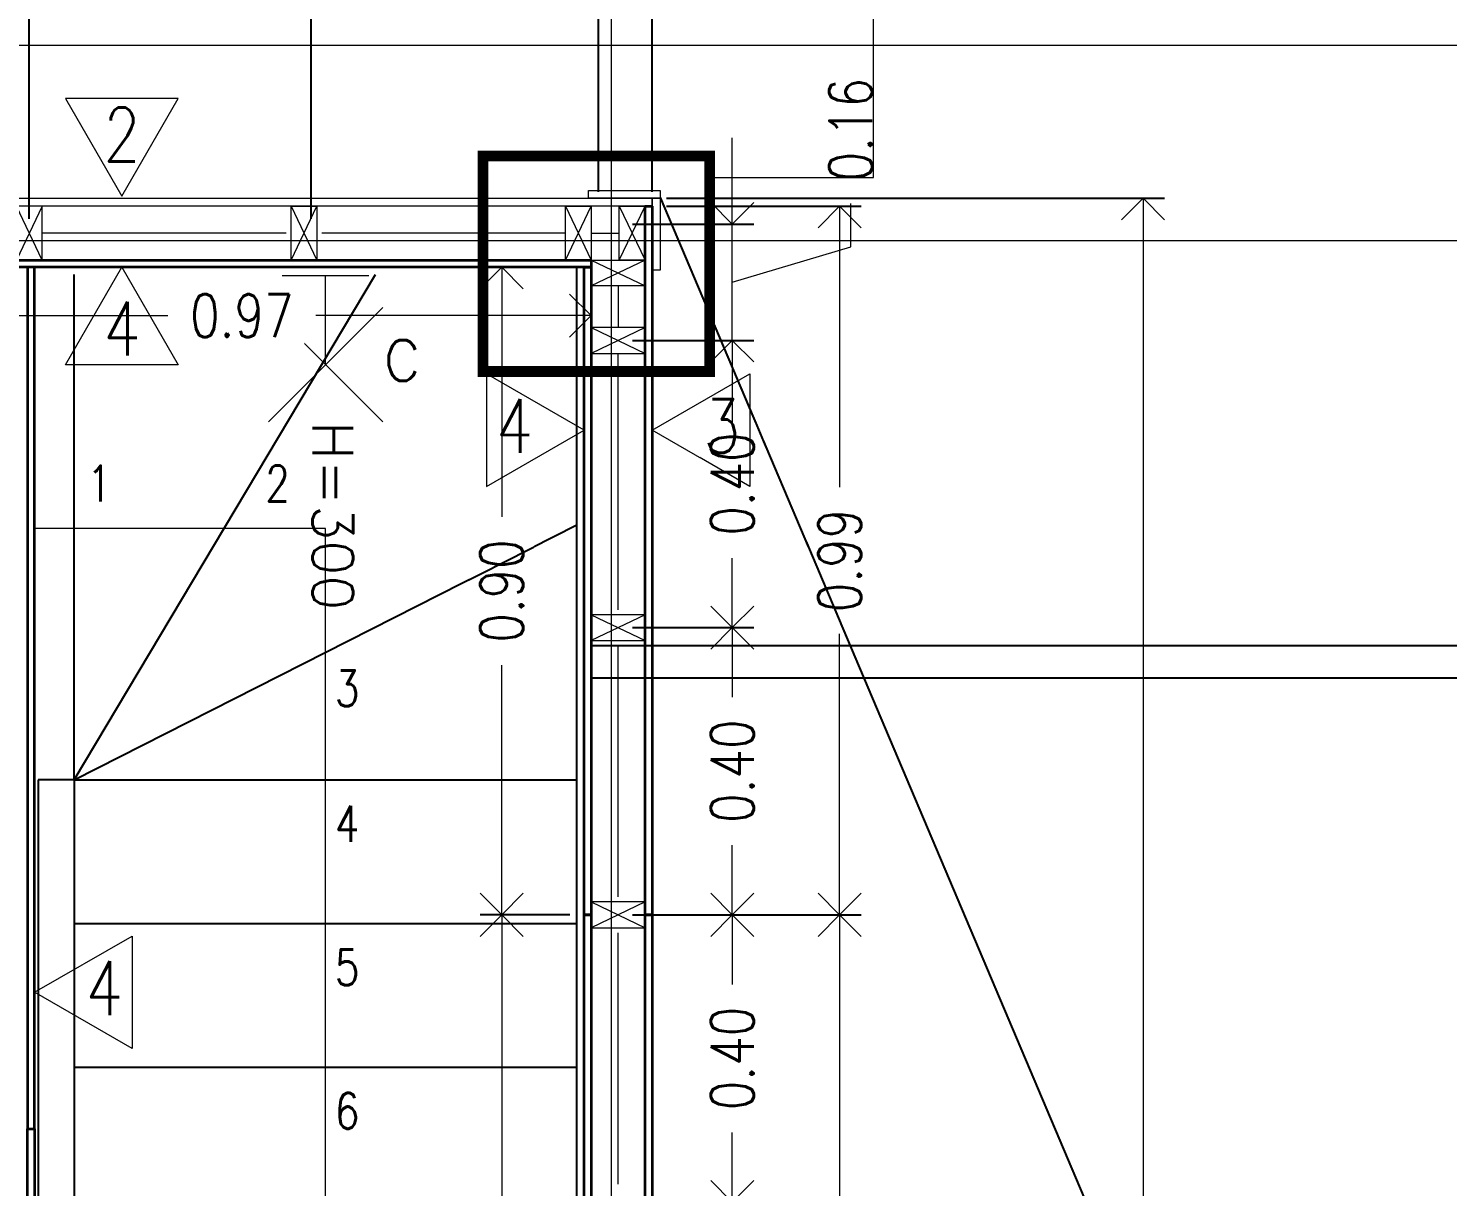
# Model space of a CAD drawing. Header units: inches. Extents: x 10.8 to 60.4, y 12.2 to 79.7.
# Drawn here: x 22.049 to 24.025, y 40.815 to 42.428 of the extents above; entities that cross this region are included whole.
import ezdxf

# ---------------------------------------------------------------- set-up
doc = ezdxf.new("R2010")
doc.units = ezdxf.units.IN
doc.header["$MEASUREMENT"] = 0
doc.layers.get('DEFPOINTS').update_dxf_attribs({"color": 210})
for name, color, linetype, lineweight in [('A-ANNO-DIMS', 3, 'Continuous', 18), ('A-ANNO-SYMB', 3, 'Continuous', 18), ('A-ANNO-TEXT', 3, 'Continuous', 18), ('A-DETL-MBND', 3, 'Continuous', 18), ('A-ELEV-IDEN', 3, 'Continuous', 18), ('A-ELEV-MBE2', 4, 'Continuous', 25), ('A-SECT-MCUT', 7, 'Continuous', 35), ('A-WALL-PATT', 8, 'Continuous', 18), ('A-WALL-STUD', 3, 'Continuous', 18)]:
    doc.layers.add(name, color=color, linetype=linetype, lineweight=lineweight)
doc.styles.add('E-ROMANS', font='romans.shx', dxfattribs={"width": 0.8})
doc.dimstyles.new('E-0050_ARW_12', dxfattribs={"dimscale": 0.001, "dimtxt": 60, "dimasz": 60, "dimexe": 30, "dimexo": 20, "dimgap": 30, "dimtad": 0, "dimzin": 0, "dimdsep": 46, "dimtxsty": 'E-ROMANS', "dimblk": 'OPEN90', "dimcen": 30, "dimclrd": 256, "dimclre": 256, "dimclrt": 256, "dimadec": 0, "dimazin": 0, "dimtfac": 1, "dimtmove": 1, "dimatfit": 3, "dimldrblk": 'OPEN90', "dimfxl": 1, "dimtfill": 1, "dimtolj": 1, "dimtzin": 0, "dimlwd": -1, "dimarcsym": 0})

# ---------------------------------------------------------------- blocks, each defined once
blk = doc.blocks.new('centro')
for points in [[(-0.1061, 0.1061), (0.1061, -0.1061)], [(0.1061, 0.1061), (-0.1061, -0.1061)]]:
    blk.add_lwpolyline(points)
blk = doc.blocks.new('_Open90')
at = {"color": 0, "linetype": 'ByBlock', "lineweight": -2}
for p, q in [((-0.5, 0.5), (0, 0)), ((0, 0), (-1, 0)), ((0, 0), (-0.5, -0.5))]:
    blk.add_line(p, q, dxfattribs=at)
blk = doc.blocks.new('*D644')
at = {"layer": 'A-ANNO-DIMS', "lineweight": -2, "transparency": 16777216}
for p, q in [((22.8904, 41.1934), (23.0592, 41.1934)), ((22.8904, 40.7934), (23.0592, 40.7934))]:
    blk.add_line(p, q, dxfattribs=at)
at = {"layer": 'A-ANNO-DIMS', "transparency": 16777216}
for p, q in [((23.0292, 41.1334), (23.0292, 41.0966)), ((23.0292, 40.8534), (23.0292, 40.8903))]:
    blk.add_line(p, q, dxfattribs=at)
at = {"layer": 'DEFPOINTS', "color": 0, "transparency": 16777216}
for p in [(22.8704, 41.1934), (23.0292, 41.1934), (22.8704, 40.7934)]:
    blk.add_point(p, dxfattribs=at)
at = {"layer": 'A-ANNO-DIMS', "transparency": 16777216, "xscale": 0.06, "yscale": 0.06, "zscale": 0.06}
for p, rotation in [((23.0292, 41.1934), 90), ((23.0292, 40.7934), 270)]:
    blk.add_blockref('_Open90', p, dxfattribs=dict(at, rotation=rotation))
at = {"layer": 'A-ANNO-DIMS', "transparency": 16777216, "insert": (23.0292, 40.9934), "char_height": 0.06, "attachment_point": 5, "rotation": 90, "style": 'E-ROMANS', "bg_fill": 3, "box_fill_scale": 1.25, "bg_fill_color": 256, "bg_fill_true_color": 13158600, "bg_fill_transparency": 0}
blk.add_mtext('\\A1;0.40', dxfattribs=at)
blk = doc.blocks.new('*D645')
at = {"layer": 'A-ANNO-DIMS', "lineweight": -2, "transparency": 16777216}
for p, q in [((22.8904, 41.5934), (23.0592, 41.5934)), ((22.8904, 41.1934), (23.0592, 41.1934))]:
    blk.add_line(p, q, dxfattribs=at)
at = {"layer": 'A-ANNO-DIMS', "transparency": 16777216}
for p, q in [((23.0292, 41.5334), (23.0292, 41.4966)), ((23.0292, 41.2534), (23.0292, 41.2903))]:
    blk.add_line(p, q, dxfattribs=at)
at = {"layer": 'DEFPOINTS', "color": 0, "transparency": 16777216}
for p in [(22.8704, 41.5934), (23.0292, 41.5934), (22.8704, 41.1934)]:
    blk.add_point(p, dxfattribs=at)
at = {"layer": 'A-ANNO-DIMS', "transparency": 16777216, "xscale": 0.06, "yscale": 0.06, "zscale": 0.06}
for p, rotation in [((23.0292, 41.5934), 90), ((23.0292, 41.1934), 270)]:
    blk.add_blockref('_Open90', p, dxfattribs=dict(at, rotation=rotation))
at = {"layer": 'A-ANNO-DIMS', "transparency": 16777216, "insert": (23.0292, 41.3934), "char_height": 0.06, "attachment_point": 5, "rotation": 90, "style": 'E-ROMANS', "bg_fill": 3, "box_fill_scale": 1.25, "bg_fill_color": 256, "bg_fill_true_color": 13158600, "bg_fill_transparency": 0}
blk.add_mtext('\\A1;0.40', dxfattribs=at)
blk = doc.blocks.new('*D646')
at = {"layer": 'A-ANNO-DIMS', "lineweight": -2, "transparency": 16777216}
for p, q in [((22.8904, 41.9934), (23.0592, 41.9934)), ((22.8904, 41.5934), (23.0592, 41.5934))]:
    blk.add_line(p, q, dxfattribs=at)
at = {"layer": 'A-ANNO-DIMS', "transparency": 16777216}
for p, q in [((23.0292, 41.9334), (23.0292, 41.8966)), ((23.0292, 41.6534), (23.0292, 41.6903))]:
    blk.add_line(p, q, dxfattribs=at)
at = {"layer": 'DEFPOINTS', "color": 0, "transparency": 16777216}
for p in [(22.8704, 41.9934), (23.0292, 41.9934), (22.8704, 41.5934)]:
    blk.add_point(p, dxfattribs=at)
at = {"layer": 'A-ANNO-DIMS', "transparency": 16777216, "xscale": 0.06, "yscale": 0.06, "zscale": 0.06}
for p, rotation in [((23.0292, 41.9934), 90), ((23.0292, 41.5934), 270)]:
    blk.add_blockref('_Open90', p, dxfattribs=dict(at, rotation=rotation))
at = {"layer": 'A-ANNO-DIMS', "transparency": 16777216, "insert": (23.0292, 41.7934), "char_height": 0.06, "attachment_point": 5, "rotation": 90, "style": 'E-ROMANS', "bg_fill": 3, "box_fill_scale": 1.25, "bg_fill_color": 256, "bg_fill_true_color": 13158600, "bg_fill_transparency": 0}
blk.add_mtext('\\A1;0.40', dxfattribs=at)
blk = doc.blocks.new('*D647')
at = {"layer": 'A-ANNO-DIMS', "transparency": 16777216}
for p, q in [((23.0292, 42.2154), (23.0292, 42.2754)), ((23.1942, 42.1239), (23.1942, 42.1839)), ((23.0292, 41.9934), (23.0292, 42.1554)), ((23.0292, 41.9934), (23.0292, 42.1554)), ((23.0292, 42.0744), (23.1942, 42.1239)), ((23.0292, 41.9334), (23.0292, 41.8734))]:
    blk.add_line(p, q, dxfattribs=at)
at = {"layer": 'A-ANNO-DIMS', "lineweight": -2, "transparency": 16777216}
for p, q in [((22.8904, 42.1554), (23.0592, 42.1554)), ((22.8904, 41.9934), (23.0592, 41.9934))]:
    blk.add_line(p, q, dxfattribs=at)
at = {"layer": 'DEFPOINTS', "color": 0, "transparency": 16777216}
for p in [(22.8704, 42.1554), (23.0292, 42.1554), (22.8704, 41.9934)]:
    blk.add_point(p, dxfattribs=at)
at = {"layer": 'A-ANNO-DIMS', "transparency": 16777216, "xscale": 0.06, "yscale": 0.06, "zscale": 0.06}
for p, rotation in [((23.0292, 42.1554), 270), ((23.0292, 41.9934), 90)]:
    blk.add_blockref('_Open90', p, dxfattribs=dict(at, rotation=rotation))
at = {"layer": 'A-ANNO-DIMS', "transparency": 16777216, "insert": (23.1942, 42.287), "char_height": 0.06, "attachment_point": 5, "rotation": 90, "style": 'E-ROMANS', "bg_fill": 3, "box_fill_scale": 1.25, "bg_fill_color": 256, "bg_fill_true_color": 13158600, "bg_fill_transparency": 0}
blk.add_mtext('\\A1;0.16', dxfattribs=at)
blk = doc.blocks.new('*D968')
at = {"layer": 'A-ANNO-DIMS', "lineweight": -2, "transparency": 16777216}
for p, q in [((22.9379, 41.1934), (23.2087, 41.1934)), ((22.9379, 39.9934), (23.2087, 39.9934))]:
    blk.add_line(p, q, dxfattribs=at)
at = {"layer": 'A-ANNO-DIMS', "transparency": 16777216}
for p, q in [((23.1787, 41.1334), (23.1787, 40.6931)), ((23.1787, 40.0534), (23.1787, 40.4937))]:
    blk.add_line(p, q, dxfattribs=at)
at = {"layer": 'DEFPOINTS', "color": 0, "transparency": 16777216}
for p in [(22.9179, 41.1934), (23.1787, 41.1934), (22.9179, 39.9934)]:
    blk.add_point(p, dxfattribs=at)
at = {"layer": 'A-ANNO-DIMS', "transparency": 16777216, "xscale": 0.06, "yscale": 0.06, "zscale": 0.06}
for p, rotation in [((23.1787, 41.1934), 90), ((23.1787, 39.9934), 270)]:
    blk.add_blockref('_Open90', p, dxfattribs=dict(at, rotation=rotation))
at = {"layer": 'A-ANNO-DIMS', "transparency": 16777216, "insert": (23.1787, 40.5934), "char_height": 0.06, "attachment_point": 5, "rotation": 90, "style": 'E-ROMANS', "bg_fill": 3, "box_fill_scale": 1.25, "bg_fill_color": 256, "bg_fill_true_color": 13158600, "bg_fill_transparency": 0}
blk.add_mtext('\\A1;1.20', dxfattribs=at)
blk = doc.blocks.new('*D969')
at = {"layer": 'A-ANNO-DIMS', "lineweight": -2, "transparency": 16777216}
for p, q in [((22.9379, 42.1804), (23.2087, 42.1804)), ((22.9379, 41.1934), (23.2087, 41.1934))]:
    blk.add_line(p, q, dxfattribs=at)
at = {"layer": 'A-ANNO-DIMS', "transparency": 16777216}
for p, q in [((23.1787, 42.1204), (23.1787, 41.7889)), ((23.1787, 41.2534), (23.1787, 41.5849))]:
    blk.add_line(p, q, dxfattribs=at)
at = {"layer": 'DEFPOINTS', "color": 0, "transparency": 16777216}
for p in [(22.9179, 42.1804), (23.1787, 42.1804), (22.9179, 41.1934)]:
    blk.add_point(p, dxfattribs=at)
at = {"layer": 'A-ANNO-DIMS', "transparency": 16777216, "xscale": 0.06, "yscale": 0.06, "zscale": 0.06}
for p, rotation in [((23.1787, 42.1804), 90), ((23.1787, 41.1934), 270)]:
    blk.add_blockref('_Open90', p, dxfattribs=dict(at, rotation=rotation))
at = {"layer": 'A-ANNO-DIMS', "transparency": 16777216, "insert": (23.1787, 41.6869), "char_height": 0.06, "attachment_point": 5, "rotation": 90, "style": 'E-ROMANS', "bg_fill": 3, "box_fill_scale": 1.25, "bg_fill_color": 256, "bg_fill_true_color": 13158600, "bg_fill_transparency": 0}
blk.add_mtext('\\A1;0.99', dxfattribs=at)
blk = doc.blocks.new('*D982')
at = {"layer": 'A-ANNO-DIMS', "lineweight": -2, "transparency": 16777216}
for p, q in [((22.8029, 41.1934), (22.6782, 41.1934)), ((22.8029, 39.9934), (22.6782, 39.9934))]:
    blk.add_line(p, q, dxfattribs=at)
at = {"layer": 'A-ANNO-DIMS', "transparency": 16777216}
for p, q in [((22.7082, 41.1334), (22.7082, 40.6931)), ((22.7082, 40.0534), (22.7082, 40.4937))]:
    blk.add_line(p, q, dxfattribs=at)
at = {"layer": 'DEFPOINTS', "color": 0, "transparency": 16777216}
for p in [(22.7082, 41.1934), (22.8229, 41.1934), (22.8229, 39.9934)]:
    blk.add_point(p, dxfattribs=at)
at = {"layer": 'A-ANNO-DIMS', "transparency": 16777216, "xscale": 0.06, "yscale": 0.06, "zscale": 0.06}
for p, rotation in [((22.7082, 41.1934), 90), ((22.7082, 39.9934), 270)]:
    blk.add_blockref('_Open90', p, dxfattribs=dict(at, rotation=rotation))
at = {"layer": 'A-ANNO-DIMS', "transparency": 16777216, "insert": (22.7082, 40.5934), "char_height": 0.06, "attachment_point": 5, "rotation": 90, "style": 'E-ROMANS', "bg_fill": 3, "box_fill_scale": 1.25, "bg_fill_color": 256, "bg_fill_true_color": 13158600, "bg_fill_transparency": 0}
blk.add_mtext('\\A1;1.20', dxfattribs=at)
blk = doc.blocks.new('*D983')
at = {"layer": 'A-ANNO-DIMS', "lineweight": -2, "transparency": 16777216}
for p, q in [((22.8029, 42.0954), (22.6782, 42.0954)), ((22.8029, 41.1934), (22.6782, 41.1934))]:
    blk.add_line(p, q, dxfattribs=at)
at = {"layer": 'A-ANNO-DIMS', "transparency": 16777216}
for p, q in [((22.7082, 42.0354), (22.7082, 41.7475)), ((22.7082, 41.2534), (22.7082, 41.5413))]:
    blk.add_line(p, q, dxfattribs=at)
at = {"layer": 'DEFPOINTS', "color": 0, "transparency": 16777216}
for p in [(22.7082, 42.0954), (22.8229, 42.0954), (22.8229, 41.1934)]:
    blk.add_point(p, dxfattribs=at)
at = {"layer": 'A-ANNO-DIMS', "transparency": 16777216, "xscale": 0.06, "yscale": 0.06, "zscale": 0.06}
for p, rotation in [((22.7082, 42.0954), 90), ((22.7082, 41.1934), 270)]:
    blk.add_blockref('_Open90', p, dxfattribs=dict(at, rotation=rotation))
at = {"layer": 'A-ANNO-DIMS', "transparency": 16777216, "insert": (22.7082, 41.6444), "char_height": 0.06, "attachment_point": 5, "rotation": 90, "style": 'E-ROMANS', "bg_fill": 3, "box_fill_scale": 1.25, "bg_fill_color": 256, "bg_fill_true_color": 13158600, "bg_fill_transparency": 0}
blk.add_mtext('\\A1;0.90', dxfattribs=at)
blk = doc.blocks.new('*D668')
at = {"layer": 'A-ANNO-DIMS', "lineweight": -2, "transparency": 16777216}
for p, q in [((21.8599, 42.0633), (21.8599, 41.998)), ((22.8328, 42.0633), (22.8328, 41.998))]:
    blk.add_line(p, q, dxfattribs=at)
at = {"layer": 'A-ANNO-DIMS', "transparency": 16777216}
for p, q in [((21.9199, 42.028), (22.2432, 42.028)), ((22.7728, 42.028), (22.4495, 42.028))]:
    blk.add_line(p, q, dxfattribs=at)
at = {"layer": 'DEFPOINTS', "color": 0, "transparency": 16777216}
for p in [(21.8599, 42.0833), (22.8328, 42.0833), (22.8328, 42.028)]:
    blk.add_point(p, dxfattribs=at)
at = {"layer": 'A-ANNO-DIMS', "transparency": 16777216, "xscale": 0.06, "yscale": 0.06, "zscale": 0.06, "rotation": 180}
blk.add_blockref('_Open90', (21.8599, 42.028), dxfattribs=at)
at = {"layer": 'A-ANNO-DIMS', "transparency": 16777216, "xscale": 0.06, "yscale": 0.06, "zscale": 0.06}
blk.add_blockref('_Open90', (22.8328, 42.028), dxfattribs=at)
at = {"layer": 'A-ANNO-DIMS', "transparency": 16777216, "insert": (22.3464, 42.028), "char_height": 0.06, "attachment_point": 5, "style": 'E-ROMANS', "bg_fill": 3, "box_fill_scale": 1.25, "bg_fill_color": 256, "bg_fill_true_color": 13158600, "bg_fill_transparency": 0}
blk.add_mtext('\\A1;0.97', dxfattribs=at)
blk = doc.blocks.new('*D669')
at = {"layer": 'A-ANNO-DIMS', "lineweight": -2, "transparency": 16777216}
for p, q in [((21.8599, 42.2014), (21.8599, 43.0798)), ((22.9179, 42.2014), (22.9179, 43.0798))]:
    blk.add_line(p, q, dxfattribs=at)
at = {"layer": 'A-ANNO-DIMS', "transparency": 16777216}
for p, q in [((21.9199, 43.0498), (22.2892, 43.0498)), ((22.8579, 43.0498), (22.4886, 43.0498))]:
    blk.add_line(p, q, dxfattribs=at)
at = {"layer": 'DEFPOINTS', "color": 0, "transparency": 16777216}
for p in [(22.9179, 43.0498), (21.8599, 42.1814), (22.9179, 42.1814)]:
    blk.add_point(p, dxfattribs=at)
at = {"layer": 'A-ANNO-DIMS', "transparency": 16777216, "xscale": 0.06, "yscale": 0.06, "zscale": 0.06, "rotation": 180}
blk.add_blockref('_Open90', (21.8599, 43.0498), dxfattribs=at)
at = {"layer": 'A-ANNO-DIMS', "transparency": 16777216, "xscale": 0.06, "yscale": 0.06, "zscale": 0.06}
blk.add_blockref('_Open90', (22.9179, 43.0498), dxfattribs=at)
at = {"layer": 'A-ANNO-DIMS', "transparency": 16777216, "insert": (22.3889, 43.0498), "char_height": 0.06, "attachment_point": 5, "style": 'E-ROMANS', "bg_fill": 3, "box_fill_scale": 1.25, "bg_fill_color": 256, "bg_fill_true_color": 13158600, "bg_fill_transparency": 0}
blk.add_mtext('\\A1;1.06', dxfattribs=at)
blk = doc.blocks.new('*D1002')
at = {"layer": 'A-ANNO-DIMS', "lineweight": -2, "transparency": 16777216}
for p, q in [((22.9379, 42.1914), (23.6312, 42.1914)), ((22.9379, 35.1724), (23.6312, 35.1724))]:
    blk.add_line(p, q, dxfattribs=at)
at = {"layer": 'A-ANNO-DIMS', "transparency": 16777216}
for p, q in [((23.6012, 42.1314), (23.6012, 38.785)), ((23.6012, 35.2324), (23.6012, 38.5788))]:
    blk.add_line(p, q, dxfattribs=at)
at = {"layer": 'DEFPOINTS', "color": 0, "transparency": 16777216}
for p in [(22.9179, 42.1914), (22.9179, 35.1724), (23.6012, 35.1724)]:
    blk.add_point(p, dxfattribs=at)
at = {"layer": 'A-ANNO-DIMS', "transparency": 16777216, "xscale": 0.06, "yscale": 0.06, "zscale": 0.06}
for p, rotation in [((23.6012, 42.1914), 90), ((23.6012, 35.1724), 270)]:
    blk.add_blockref('_Open90', p, dxfattribs=dict(at, rotation=rotation))
at = {"layer": 'A-ANNO-DIMS', "transparency": 16777216, "insert": (23.6012, 38.6819), "char_height": 0.06, "attachment_point": 5, "rotation": 90, "style": 'E-ROMANS', "bg_fill": 3, "box_fill_scale": 1.25, "bg_fill_color": 256, "bg_fill_true_color": 13158600, "bg_fill_transparency": 0}
blk.add_mtext('\\A1;7.02', dxfattribs=at)
blk = doc.blocks.new('*D799')
at = {"layer": 'A-ANNO-DIMS', "transparency": 16777216}
for p, q in [((21.9552, 42.9142), (21.9867, 43.0192)), ((21.9867, 43.0192), (22.0467, 43.0192)), ((21.9199, 42.9142), (21.9904, 42.9142))]:
    blk.add_line(p, q, dxfattribs=at)
at = {"layer": 'A-ANNO-DIMS', "lineweight": -2, "transparency": 16777216}
for p, q in [((21.8599, 42.2004), (21.8599, 42.9442)), ((22.0504, 42.1629), (22.0504, 42.9442))]:
    blk.add_line(p, q, dxfattribs=at)
at = {"layer": 'DEFPOINTS', "color": 0, "transparency": 16777216}
for p in [(22.0504, 42.9142), (21.8599, 42.1804), (22.0504, 42.1429)]:
    blk.add_point(p, dxfattribs=at)
at = {"layer": 'A-ANNO-DIMS', "transparency": 16777216, "xscale": 0.06, "yscale": 0.06, "zscale": 0.06, "rotation": 180}
blk.add_blockref('_Open90', (21.8599, 42.9142), dxfattribs=at)
at = {"layer": 'A-ANNO-DIMS', "transparency": 16777216, "xscale": 0.06, "yscale": 0.06, "zscale": 0.06}
blk.add_blockref('_Open90', (22.0504, 42.9142), dxfattribs=at)
at = {"layer": 'A-ANNO-DIMS', "transparency": 16777216, "insert": (22.1487, 43.0192), "char_height": 0.06, "attachment_point": 5, "style": 'E-ROMANS', "bg_fill": 3, "box_fill_scale": 1.25, "bg_fill_color": 256, "bg_fill_true_color": 13158600, "bg_fill_transparency": 0}
blk.add_mtext('\\A1;0.19', dxfattribs=at)
blk = doc.blocks.new('*D800')
at = {"layer": 'A-ANNO-DIMS', "lineweight": -2, "transparency": 16777216}
for p, q in [((22.0504, 42.1629), (22.0504, 42.9442)), ((22.4429, 42.1629), (22.4429, 42.9442))]:
    blk.add_line(p, q, dxfattribs=at)
at = {"layer": 'A-ANNO-DIMS', "transparency": 16777216}
for p, q in [((22.1104, 42.9142), (22.1446, 42.9142)), ((22.3829, 42.9142), (22.3486, 42.9142))]:
    blk.add_line(p, q, dxfattribs=at)
at = {"layer": 'DEFPOINTS', "color": 0, "transparency": 16777216}
for p in [(22.4429, 42.9142), (22.0504, 42.1429), (22.4429, 42.1429)]:
    blk.add_point(p, dxfattribs=at)
at = {"layer": 'A-ANNO-DIMS', "transparency": 16777216, "xscale": 0.06, "yscale": 0.06, "zscale": 0.06, "rotation": 180}
blk.add_blockref('_Open90', (22.0504, 42.9142), dxfattribs=at)
at = {"layer": 'A-ANNO-DIMS', "transparency": 16777216, "xscale": 0.06, "yscale": 0.06, "zscale": 0.06}
blk.add_blockref('_Open90', (22.4429, 42.9142), dxfattribs=at)
at = {"layer": 'A-ANNO-DIMS', "transparency": 16777216, "insert": (22.2466, 42.9142), "char_height": 0.06, "attachment_point": 5, "style": 'E-ROMANS', "bg_fill": 3, "box_fill_scale": 1.25, "bg_fill_color": 256, "bg_fill_true_color": 13158600, "bg_fill_transparency": 0}
blk.add_mtext('\\A1;0.39', dxfattribs=at)
blk = doc.blocks.new('*D801')
at = {"layer": 'A-ANNO-DIMS', "lineweight": -2, "transparency": 16777216}
for p, q in [((22.4429, 42.1629), (22.4429, 42.9442)), ((22.8429, 42.2004), (22.8429, 42.9442))]:
    blk.add_line(p, q, dxfattribs=at)
at = {"layer": 'A-ANNO-DIMS', "transparency": 16777216}
for p, q in [((22.5029, 42.9142), (22.5398, 42.9142)), ((22.7829, 42.9142), (22.746, 42.9142))]:
    blk.add_line(p, q, dxfattribs=at)
at = {"layer": 'DEFPOINTS', "color": 0, "transparency": 16777216}
for p in [(22.8429, 42.9142), (22.8429, 42.1804), (22.4429, 42.1429)]:
    blk.add_point(p, dxfattribs=at)
at = {"layer": 'A-ANNO-DIMS', "transparency": 16777216, "xscale": 0.06, "yscale": 0.06, "zscale": 0.06, "rotation": 180}
blk.add_blockref('_Open90', (22.4429, 42.9142), dxfattribs=at)
at = {"layer": 'A-ANNO-DIMS', "transparency": 16777216, "xscale": 0.06, "yscale": 0.06, "zscale": 0.06}
blk.add_blockref('_Open90', (22.8429, 42.9142), dxfattribs=at)
at = {"layer": 'A-ANNO-DIMS', "transparency": 16777216, "insert": (22.6429, 42.9142), "char_height": 0.06, "attachment_point": 5, "style": 'E-ROMANS', "bg_fill": 3, "box_fill_scale": 1.25, "bg_fill_color": 256, "bg_fill_true_color": 13158600, "bg_fill_transparency": 0}
blk.add_mtext('\\A1;0.40', dxfattribs=at)
blk = doc.blocks.new('*D891')
at = {"layer": 'A-ANNO-DIMS', "transparency": 16777216}
for p, q in [((23.0292, 42.2154), (23.0292, 42.2754)), ((23.1942, 42.1239), (23.1942, 42.1839)), ((23.0292, 41.9934), (23.0292, 42.1554)), ((23.0292, 41.9934), (23.0292, 42.1554)), ((23.0292, 42.0744), (23.1942, 42.1239)), ((23.0292, 41.9334), (23.0292, 41.8734))]:
    blk.add_line(p, q, dxfattribs=at)
at = {"layer": 'A-ANNO-DIMS', "lineweight": -2, "transparency": 16777216}
for p, q in [((22.8904, 42.1554), (23.0592, 42.1554)), ((22.8904, 41.9934), (23.0592, 41.9934))]:
    blk.add_line(p, q, dxfattribs=at)
at = {"layer": 'DEFPOINTS', "color": 0, "transparency": 16777216}
for p in [(22.8704, 42.1554), (23.0292, 42.1554), (22.8704, 41.9934)]:
    blk.add_point(p, dxfattribs=at)
at = {"layer": 'A-ANNO-DIMS', "transparency": 16777216, "xscale": 0.06, "yscale": 0.06, "zscale": 0.06}
for p, rotation in [((23.0292, 42.1554), 270), ((23.0292, 41.9934), 90)]:
    blk.add_blockref('_Open90', p, dxfattribs=dict(at, rotation=rotation))
at = {"layer": 'A-ANNO-DIMS', "transparency": 16777216, "insert": (23.1942, 42.287), "char_height": 0.06, "attachment_point": 5, "rotation": 90, "style": 'E-ROMANS', "bg_fill": 3, "box_fill_scale": 1.25, "bg_fill_color": 256, "bg_fill_true_color": 13158600, "bg_fill_transparency": 0}
blk.add_mtext('\\A1;0.16', dxfattribs=at)
blk = doc.blocks.new('*D1076')
at = {"layer": 'A-ANNO-DIMS', "lineweight": -2, "transparency": 16777216}
for p, q in [((22.9179, 42.2004), (22.9179, 43.0798)), ((25.8959, 42.4244), (25.8959, 43.0798))]:
    blk.add_line(p, q, dxfattribs=at)
at = {"layer": 'A-ANNO-DIMS', "transparency": 16777216}
for p, q in [((22.9779, 43.0498), (24.3038, 43.0498)), ((25.8359, 43.0498), (24.51, 43.0498))]:
    blk.add_line(p, q, dxfattribs=at)
at = {"layer": 'DEFPOINTS', "color": 0, "transparency": 16777216}
for p in [(25.8959, 43.0498), (25.8959, 42.4044), (22.9179, 42.1804)]:
    blk.add_point(p, dxfattribs=at)
at = {"layer": 'A-ANNO-DIMS', "transparency": 16777216, "xscale": 0.06, "yscale": 0.06, "zscale": 0.06, "rotation": 180}
blk.add_blockref('_Open90', (22.9179, 43.0498), dxfattribs=at)
at = {"layer": 'A-ANNO-DIMS', "transparency": 16777216, "xscale": 0.06, "yscale": 0.06, "zscale": 0.06}
blk.add_blockref('_Open90', (25.8959, 43.0498), dxfattribs=at)
at = {"layer": 'A-ANNO-DIMS', "transparency": 16777216, "insert": (24.4069, 43.0498), "char_height": 0.06, "attachment_point": 5, "style": 'E-ROMANS', "bg_fill": 3, "box_fill_scale": 1.25, "bg_fill_color": 256, "bg_fill_true_color": 13158600, "bg_fill_transparency": 0}
blk.add_mtext('\\A1;2.98', dxfattribs=at)

msp = doc.modelspace()

# ---------------------------------------------------------------- linework, layer by layer
at = {"layer": 'A-ANNO-SYMB'}
for p, q in [((34.2889, 42.1319), (11.4546, 42.1319)), ((22.5233, 42.0834), (22.4025, 42.0834)), ((22.4629, 41.9597), (22.4629, 42.0834))]:
    msp.add_line(p, q, dxfattribs=at)
at = {"layer": 'A-ANNO-TEXT'}
msp.add_lwpolyline([(22.0579, 41.0855), (22.1938, 41.1639), (22.1938, 41.0071)], close=True, dxfattribs=at)
at = {"layer": 'A-DETL-MBND'}
for points in [[(22.9179, 42.1914), (22.9179, 42.1804), (21.8599, 42.1804), (21.8599, 42.1914)], [(22.9289, 42.2024), (22.9289, 42.1914), (22.8289, 42.1914), (22.8289, 42.2024)], [(22.9289, 42.0914), (22.9179, 42.0914), (22.9179, 42.1914), (22.9289, 42.1914)]]:
    msp.add_lwpolyline(points, close=True, dxfattribs=at)
at = {"layer": 'A-ELEV-IDEN'}
msp.add_line((22.4629, 41.7314), (22.0579, 41.7314), dxfattribs=at)
msp.add_lwpolyline([(22.4629, 39.5814), (22.4629, 41.7314)], dxfattribs=at)
at = {"layer": 'A-ELEV-MBE2', "ltscale": 7}
msp.add_line((22.9289, 42.1924), (25.8959, 35.1934), dxfattribs=at)
at = {"layer": 'A-ELEV-MBE2'}
for p, q in [((22.0629, 41.3814), (22.0629, 40.7814)), ((22.1129, 41.3814), (22.1129, 40.7814))]:
    msp.add_line(p, q, dxfattribs=at)
msp.add_lwpolyline([(22.1129, 41.3814), (22.0629, 41.3814)], dxfattribs=at)
at = {"layer": 'A-SECT-MCUT'}
for points in [[(22.9179, 42.1804), (22.9179, 41.1934), (22.9079, 41.1934), (22.9079, 42.1804)], [(21.8599, 42.1054), (22.8329, 42.1054), (22.8329, 42.0954), (21.8599, 42.0954)], [(22.8329, 42.0954), (22.8329, 41.1934), (22.8229, 41.1934), (22.8229, 42.0954)], [(22.8329, 41.1934), (22.8329, 39.9934), (22.8229, 39.9934), (22.8229, 41.1934)], [(22.9179, 41.1934), (22.9179, 39.9934), (22.9079, 39.9934), (22.9079, 41.1934)], [(22.0479, 40.8954), (22.0579, 40.8954), (22.0579, 39.4954), (22.0479, 39.4954)]]:
    msp.add_lwpolyline(points, close=True, dxfattribs=at)

# ---------------------------------------------------------------- block references
at = {"layer": 'A-ANNO-SYMB', "xscale": 0.75, "yscale": 0.75, "zscale": 0.75}
msp.add_blockref('centro', (22.4629, 41.9597), dxfattribs=at)

# ---------------------------------------------------------------- texts
at = {"layer": 'A-ANNO-SYMB', "style": 'E-ROMANS'}
msp.add_text('C', height=0.0569, dxfattribs=at).set_placement((22.5439, 41.9371))
msp.add_text('H=300', height=0.05689, rotation=270, dxfattribs=at).set_placement((22.4447, 41.8808))
at = {"layer": 'A-ANNO-TEXT', "attachment_point": 5, "style": 'E-ROMANS'}
for s, insert, char_height, rotation in [('\\pi-0.3,l0.3,t0.3;1', (22.1479, 41.7942), 0.05, 0.0005), ('\\pi-0.3,l0.3,t0.3;2', (22.3961, 41.7942), 0.05, 0.0005), ('\\pi-0.3,l0.3,t0.3;3', (22.493, 41.5089), 0.05, 0.0005), ('\\pi-0.3,l0.3,t0.3;4', (22.493, 41.3203), 0.05, 0.0005), ('\\pi-0.3,l0.3,t0.3;5', (22.493, 41.1203), 0.05, 0.0005), ('\\pi-0.45,l0.45,t0.45;4', (22.1548, 41.0912), 0.075, 359.9995), ('\\pi-0.3,l0.3,t0.3;6', (22.493, 40.9203), 0.05, 0.0005)]:
    msp.add_mtext(s, dxfattribs=dict(at, insert=insert, char_height=char_height, rotation=rotation))

# ---------------------------------------------------------------- next in the draw order: dimensions: what is measured, and where the dimension line sits
at = {"layer": 'A-ANNO-DIMS'}
for base, p1, p2, picture, middle in [((22.7082, 41.1934), (22.8229, 39.9934), (22.8229, 41.1934), '*D982', (22.7082, 40.5934)), ((23.0292, 41.1934), (22.8704, 40.7934), (22.8704, 41.1934), '*D644', (23.0292, 40.9934))]:
    dim = msp.add_linear_dim(base=base, p1=p1, p2=p2, angle=90, dimstyle='E-0050_ARW_12', dxfattribs=at)
    dim.commit()
    dim.dimension.update_dxf_attribs({"geometry": picture, "text_midpoint": middle})

# ---------------------------------------------------------------- next in the draw order: linework, layer by layer
at = {"layer": 'A-ELEV-MBE2'}
for points in [[(22.1129, 41.1814), (22.8129, 41.1814)], [(22.1129, 40.9814), (22.8129, 40.9814)]]:
    msp.add_lwpolyline(points, dxfattribs=at)
at = {"layer": 'A-WALL-PATT', "ltscale": 0.1}
msp.add_line((22.8704, 40.8183), (22.8704, 41.1683), dxfattribs=at)

# ---------------------------------------------------------------- next in the draw order: dimensions: what is measured, and where the dimension line sits
at = {"layer": 'A-ANNO-DIMS'}
for base, p1, p2, picture, middle in [((22.7082, 42.0954), (22.8229, 41.1934), (22.8229, 42.0954), '*D983', (22.7082, 41.6444)), ((23.0292, 41.5934), (22.8704, 41.1934), (22.8704, 41.5934), '*D645', (23.0292, 41.3934))]:
    dim = msp.add_linear_dim(base=base, p1=p1, p2=p2, angle=90, dimstyle='E-0050_ARW_12', dxfattribs=at)
    dim.commit()
    dim.dimension.update_dxf_attribs({"geometry": picture, "text_midpoint": middle})

# ---------------------------------------------------------------- next in the draw order: linework, layer by layer
at = {"layer": 'A-ANNO-TEXT'}
msp.add_lwpolyline([(22.8229, 41.8685), (22.687, 41.9469), (22.687, 41.7901)], close=True, dxfattribs=at)
at = {"layer": 'A-ELEV-MBE2'}
for points in [[(22.1129, 41.3814), (22.8129, 41.7366)], [(22.1129, 41.3814), (22.8129, 41.3814)]]:
    msp.add_lwpolyline(points, dxfattribs=at)
at = {"layer": 'A-WALL-PATT', "ltscale": 0.1}
msp.add_line((22.8704, 41.2183), (22.8704, 41.5683), dxfattribs=at)
at = {"layer": 'A-WALL-STUD'}
for p, q in [((22.9079, 41.2114), (22.8329, 41.1754)), ((22.8329, 41.2114), (22.9079, 41.1754))]:
    msp.add_line(p, q, dxfattribs=at)
msp.add_lwpolyline([(22.9079, 41.2114), (22.8329, 41.2114), (22.8329, 41.1754), (22.9079, 41.1754)], close=True, dxfattribs=at)

# ---------------------------------------------------------------- next in the draw order: texts
at = {"layer": 'A-ANNO-TEXT', "insert": (22.726, 41.8742), "char_height": 0.075, "attachment_point": 5, "rotation": 0.0005, "style": 'E-ROMANS'}
msp.add_mtext('\\pi-0.45,l0.45,t0.45;4', dxfattribs=at)

# ---------------------------------------------------------------- next in the draw order: dimensions: what is measured, and where the dimension line sits
at = {"layer": 'A-ANNO-DIMS'}
dim = msp.add_linear_dim(base=(22.8328, 42.028), p1=(21.8599, 42.0833), p2=(22.8328, 42.0833), dimstyle='E-0050_ARW_12', dxfattribs=at)
dim.commit()
dim.dimension.update_dxf_attribs({"geometry": '*D668', "text_midpoint": (22.3464, 42.028)})
for base, p1, p2, picture, middle in [((23.0292, 41.9934), (22.8704, 41.5934), (22.8704, 41.9934), '*D646', (23.0292, 41.7934)), ((23.1787, 41.1934), (22.9179, 39.9934), (22.9179, 41.1934), '*D968', (23.1787, 40.5934))]:
    dim = msp.add_linear_dim(base=base, p1=p1, p2=p2, angle=90, dimstyle='E-0050_ARW_12', dxfattribs=at)
    dim.commit()
    dim.dimension.update_dxf_attribs({"geometry": picture, "text_midpoint": middle})

# ---------------------------------------------------------------- next in the draw order: linework, layer by layer
at = {"layer": 'A-ANNO-TEXT'}
msp.add_lwpolyline([(22.1794, 42.0954), (22.2579, 41.9595), (22.101, 41.9595)], close=True, dxfattribs=at)
at = {"layer": 'A-ELEV-MBE2'}
for points in [[(22.8229, 39.7814), (22.8129, 39.7814), (22.8129, 42.0954)], [(22.1129, 41.3814), (22.1129, 42.0854)], [(22.1129, 41.3814), (22.5323, 42.0854)]]:
    msp.add_lwpolyline(points, dxfattribs=at)
at = {"layer": 'A-SECT-MCUT'}
msp.add_lwpolyline([(22.0479, 40.8954), (22.0579, 40.8954), (22.0579, 42.0954), (22.0479, 42.0954)], close=True, dxfattribs=at)
at = {"layer": 'A-WALL-STUD'}
for p, q in [((22.9079, 41.6114), (22.8329, 41.5754)), ((22.8329, 41.6114), (22.9079, 41.5754)), ((22.9079, 41.6114), (22.8329, 41.5754)), ((22.8329, 41.6114), (22.9079, 41.5754))]:
    msp.add_line(p, q, dxfattribs=at)
msp.add_lwpolyline([(22.9079, 41.6114), (22.8329, 41.6114), (22.8329, 41.5754), (22.9079, 41.5754)], close=True, dxfattribs=at)
msp.add_lwpolyline([(22.9079, 41.6114), (22.8329, 41.6114), (22.8329, 41.5754), (22.9079, 41.5754)], close=True, dxfattribs=at)

# ---------------------------------------------------------------- next in the draw order: texts
at = {"layer": 'A-ANNO-TEXT', "insert": (22.1794, 42.0097), "char_height": 0.075, "attachment_point": 5, "rotation": 359.9995, "style": 'E-ROMANS'}
msp.add_mtext('\\pi-0.45,l0.45,t0.45;4', dxfattribs=at)

# ---------------------------------------------------------------- next in the draw order: dimensions: what is measured, and where the dimension line sits
at = {"layer": 'A-ANNO-DIMS'}
dim = msp.add_linear_dim(base=(23.0292, 42.1554), p1=(22.8704, 41.9934), p2=(22.8704, 42.1554), angle=90, dimstyle='E-0050_ARW_12', dxfattribs=at)
dim.commit()
dim.dimension.update_dxf_attribs({"geometry": '*D647', "text_midpoint": (23.1942, 42.2139)})

# ---------------------------------------------------------------- next in the draw order: dimensions: what is measured, and where the dimension line sits
dim = msp.add_linear_dim(base=(23.1787, 42.1804), p1=(22.9179, 41.1934), p2=(22.9179, 42.1804), angle=90, dimstyle='E-0050_ARW_12', dxfattribs=at)
dim.commit()
dim.dimension.update_dxf_attribs({"geometry": '*D969', "text_midpoint": (23.1787, 41.6869)})

# ---------------------------------------------------------------- next in the draw order: dimensions: what is measured, and where the dimension line sits
dim = msp.add_linear_dim(base=(22.9179, 43.0498), p1=(21.8599, 42.1814), p2=(22.9179, 42.1814), dimstyle='E-0050_ARW_12', dxfattribs=at)
dim.commit()
dim.dimension.update_dxf_attribs({"geometry": '*D669', "text_midpoint": (22.3889, 43.0498)})

# ---------------------------------------------------------------- next in the draw order: linework, layer by layer
at = {"layer": 'A-ANNO-SYMB'}
msp.add_line((22.8604, 44.2823), (22.8604, 33.8778), dxfattribs=at)
at = {"layer": 'A-ELEV-IDEN'}
msp.add_line((25.8959, 42.4044), (19.8129, 42.4044), dxfattribs=at)

# ---------------------------------------------------------------- next in the draw order: dimensions: what is measured, and where the dimension line sits
at = {"layer": 'A-ANNO-DIMS'}
dim = msp.add_linear_dim(base=(23.6012, 35.1724), p1=(22.9179, 42.1914), p2=(22.9179, 35.1724), angle=90, dimstyle='E-0050_ARW_12', dxfattribs=at)
dim.commit()
dim.dimension.update_dxf_attribs({"geometry": '*D1002', "text_midpoint": (23.6012, 38.6819)})

# ---------------------------------------------------------------- next in the draw order: linework, layer by layer
at = {"layer": 'A-ANNO-TEXT'}
msp.add_lwpolyline([(22.9179, 41.8685), (23.0537, 41.9469), (23.0537, 41.7901)], close=True, dxfattribs=at)
at = {"layer": 'A-ELEV-MBE2', "ltscale": 7}
msp.add_line((22.9289, 42.1924), (25.8959, 35.1934), dxfattribs=at)
at = {"layer": 'A-ELEV-MBE2'}
for p, q in [((22.8329, 41.5684), (25.9829, 41.5684)), ((22.8329, 41.5234), (25.9829, 41.5234))]:
    msp.add_line(p, q, dxfattribs=at)

# ---------------------------------------------------------------- next in the draw order: texts
at = {"layer": 'A-ANNO-TEXT', "insert": (23.0148, 41.8742), "char_height": 0.075, "attachment_point": 5, "rotation": 359.9995, "style": 'E-ROMANS'}
msp.add_mtext('\\pi-0.45,l0.45,t0.45;3', dxfattribs=at)

# ---------------------------------------------------------------- next in the draw order: dimensions: what is measured, and where the dimension line sits
at = {"layer": 'A-ANNO-DIMS'}
dim = msp.add_linear_dim(base=(22.0504, 42.9142), p1=(21.8599, 42.1804), p2=(22.0504, 42.1429), dimstyle='E-0050_ARW_12', dxfattribs=at)
dim.commit()
dim.dimension.update_dxf_attribs({"geometry": '*D799', "text_midpoint": (22.0767, 43.0192)})

# ---------------------------------------------------------------- next in the draw order: dimensions: what is measured, and where the dimension line sits
dim = msp.add_linear_dim(base=(22.4429, 42.9142), p1=(22.0504, 42.1429), p2=(22.4429, 42.1429), dimstyle='E-0050_ARW_12', dxfattribs=at)
dim.commit()
dim.dimension.update_dxf_attribs({"geometry": '*D800', "text_midpoint": (22.2466, 42.9142)})
dim = msp.add_linear_dim(base=(23.0292, 42.1554), p1=(22.8704, 41.9934), p2=(22.8704, 42.1554), angle=90, dimstyle='E-0050_ARW_12', dxfattribs=at)
dim.commit()
dim.dimension.update_dxf_attribs({"geometry": '*D891', "text_midpoint": (23.1942, 42.2139)})

# ---------------------------------------------------------------- next in the draw order: linework, layer by layer
at = {"layer": 'A-ANNO-TEXT'}
msp.add_lwpolyline([(22.1794, 42.1944), (22.2579, 42.3303), (22.101, 42.3303)], close=True, dxfattribs=at)
at = {"layer": 'A-WALL-PATT', "ltscale": 0.1}
for p, q in [((22.4079, 42.1428), (22.0684, 42.1429)), ((22.8704, 42.0694), (22.8704, 42.0114)), ((22.8704, 41.6183), (22.8704, 41.9754))]:
    msp.add_line(p, q, dxfattribs=at)
at = {"layer": 'A-WALL-STUD'}
for p, q in [((22.0684, 42.1054), (22.0324, 42.1804)), ((22.0684, 42.1804), (22.0324, 42.1054)), ((22.8719, 42.1054), (22.9079, 42.1804)), ((22.8719, 42.1804), (22.9079, 42.1054)), ((22.8329, 42.1054), (22.9079, 42.0694)), ((22.9079, 42.1054), (22.8329, 42.0694)), ((22.9079, 42.0114), (22.8329, 41.9754)), ((22.8329, 42.0114), (22.9079, 41.9754))]:
    msp.add_line(p, q, dxfattribs=at)
for points in [[(22.0684, 42.1054), (22.0684, 42.1804), (22.0324, 42.1804), (22.0324, 42.1054)], [(22.8719, 42.1054), (22.8719, 42.1804), (22.9079, 42.1804), (22.9079, 42.1054)], [(22.8329, 42.1054), (22.9079, 42.1054), (22.9079, 42.0694), (22.8329, 42.0694)], [(22.9079, 42.0114), (22.8329, 42.0114), (22.8329, 41.9754), (22.9079, 41.9754)]]:
    msp.add_lwpolyline(points, close=True, dxfattribs=at)

# ---------------------------------------------------------------- next in the draw order: texts
at = {"layer": 'A-ANNO-TEXT', "insert": (22.1794, 42.2802), "char_height": 0.075, "attachment_point": 5, "rotation": 0.0005, "style": 'E-ROMANS'}
msp.add_mtext('\\pi-0.45,l0.45,t0.45;2', dxfattribs=at)

# ---------------------------------------------------------------- next in the draw order: dimensions: what is measured, and where the dimension line sits
at = {"layer": 'A-ANNO-DIMS'}
for base, p1, p2, picture, middle in [((25.8959, 43.0498), (22.9179, 42.1804), (25.8959, 42.4044), '*D1076', (24.4069, 43.0498)), ((22.8429, 42.9142), (22.4429, 42.1429), (22.8429, 42.1804), '*D801', (22.6429, 42.9142))]:
    dim = msp.add_linear_dim(base=base, p1=p1, p2=p2, dimstyle='E-0050_ARW_12', dxfattribs=at)
    dim.commit()
    dim.dimension.update_dxf_attribs({"geometry": picture, "text_midpoint": middle})

# ---------------------------------------------------------------- next in the draw order: linework, layer by layer
at = {"layer": 'A-ANNO-SYMB'}
msp.add_lwpolyline([(22.9977, 42.2202), (23.2259, 42.2202), (23.2259, 42.9052), (23.3141, 42.9052)], dxfattribs=at)
at = {"layer": 'A-ANNO-SYMB', "ltscale": 0.5, "const_width": 0.015}
msp.add_lwpolyline([(22.9977, 42.2502), (22.6822, 42.2502), (22.6822, 41.9502), (22.9977, 41.9502), (22.9977, 42.2502)], dxfattribs=at)
at = {"layer": 'A-WALL-PATT', "ltscale": 0.1}
for p, q in [((22.7969, 42.1429), (22.4579, 42.1428)), ((22.8329, 42.1429), (22.8719, 42.1429))]:
    msp.add_line(p, q, dxfattribs=at)
at = {"layer": 'A-WALL-STUD'}
for p, q in [((22.4149, 42.1054), (22.4509, 42.1804)), ((22.4149, 42.1804), (22.4509, 42.1054)), ((22.7969, 42.1054), (22.8329, 42.1804)), ((22.7969, 42.1804), (22.8329, 42.1054))]:
    msp.add_line(p, q, dxfattribs=at)
for points in [[(22.4149, 42.1054), (22.4149, 42.1804), (22.4509, 42.1804), (22.4509, 42.1054)], [(22.7969, 42.1054), (22.7969, 42.1804), (22.8329, 42.1804), (22.8329, 42.1054)]]:
    msp.add_lwpolyline(points, close=True, dxfattribs=at)

doc.saveas('drawing.dxf')
